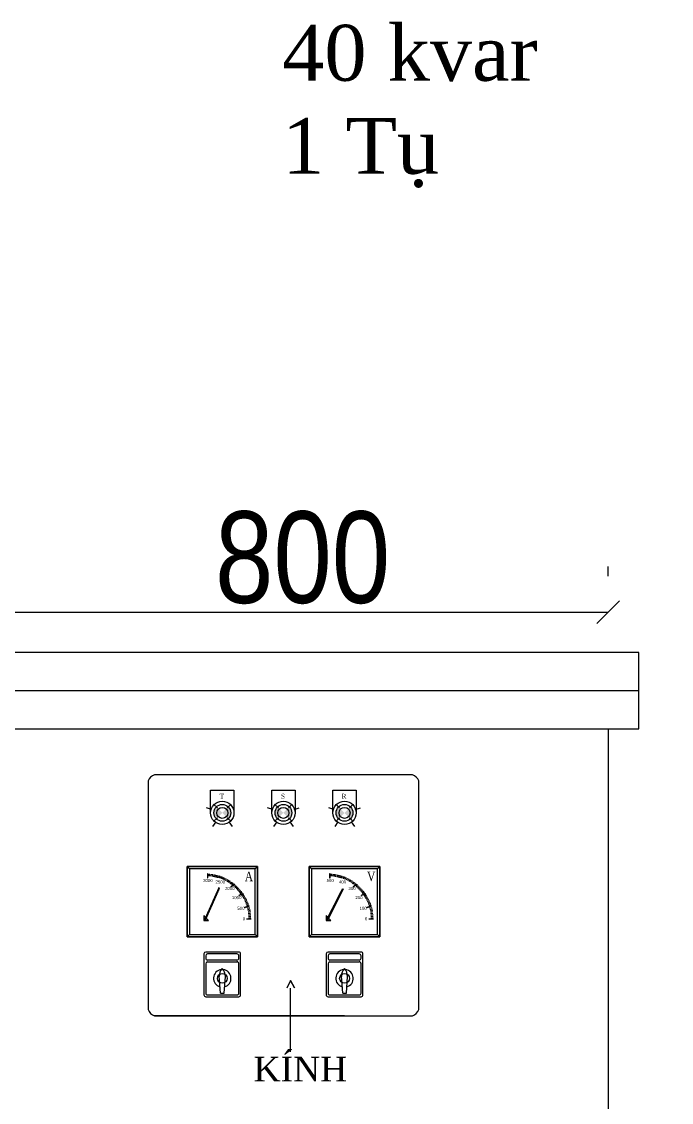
# Model space of a CAD drawing. Header units: millimetres. Extents: x 330554 to 656471, y 11007 to 130943.
# Drawn here: x 415464 to 416314, y 94741 to 96157 of the extents above; entities that cross this region are included whole.
import ezdxf
from ezdxf.enums import TextEntityAlignment as Align

# ---------------------------------------------------------------- set-up
doc = ezdxf.new("R2010")
doc.units = ezdxf.units.MM
doc.header["$LTSCALE"] = 6
for name, color, linetype in [('BASBAR', 1, 'Continuous'), ('Khung Bao', 101, 'Continuous'), ('KICHTHUOC', 3, 'Continuous'), ('thước đo', 3, 'Continuous'), ('đèn báo pha', 10, 'Continuous')]:
    doc.layers.add(name, color=color, linetype=linetype)
doc.styles.add('SIMPLEX', font='times.ttf', dxfattribs={"width": 0.7})
doc.styles.get("Standard").update_dxf_attribs({"font": 'VHELVCN.TTF', "height": 120})
doc.styles.add('tieu de', font='arialbd.ttf', dxfattribs={"height": 120})
doc.dimstyles.new('TL11', dxfattribs={"dimtxt": 60, "dimasz": 30, "dimexe": 60, "dimexo": 200, "dimgap": 10, "dimtad": 1, "dimtoh": 1, "dimdec": 0, "dimzin": 0, "dimdsep": 46, "dimtxsty": 'Standard', "dimblk": 'OBLIQUE', "dimcen": 0.09, "dimclrd": 6, "dimclre": 6, "dimclrt": 4, "dimadec": 0, "dimazin": 0, "dimtfac": 1, "dimtdec": 0, "dimtofl": 0, "dimtmove": 0, "dimatfit": 3, "dimldrblk": 'OBLIQUE', "dimfxl": 10, "dimtzin": 0, "dimarcsym": 0})

# ---------------------------------------------------------------- blocks, each defined once
blk = doc.blocks.new('_Oblique')
at = {"color": 0, "lineweight": -2}
blk.add_line((-0.5, -0.5), (0.5, 0.5), dxfattribs=at)
blk = doc.blocks.new('*D554')
at = {"layer": 'Defpoints', "color": 0, "transparency": 16777216}
for p in [(416271.6, 95330.7), (416633.8, 95230.7), (416691.6, 95230.7)]:
    blk.add_point(p, dxfattribs=at)
at = {"layer": 'Khung Bao', "color": 6, "lineweight": -2, "transparency": 16777216}
for p, q in [((416471.6, 95330.7), (416751.6, 95330.7)), ((416691.6, 95330.7), (416691.6, 95230.7)), ((416691.6, 95230.7), (416691.6, 95200.7)), ((416833.8, 95230.7), (416751.6, 95230.7)), ((416691.6, 95200.7), (416458.6, 95200.7))]:
    blk.add_line(p, q, dxfattribs=at)
at = {"layer": 'Khung Bao', "color": 6, "lineweight": -2, "transparency": 16777216, "xscale": 30, "yscale": 30, "zscale": 30}
for p, rotation in [((416691.6, 95330.7), 90), ((416691.6, 95230.7), 270)]:
    blk.add_blockref('_Oblique', p, dxfattribs=dict(at, rotation=rotation))
at = {"layer": 'Khung Bao', "color": 4, "transparency": 16777216, "insert": (416570.1, 95272), "char_height": 120, "attachment_point": 5}
blk.add_mtext('100', dxfattribs=at)
blk = doc.blocks.new('*D556')
at = {"layer": 'Defpoints', "color": 0, "transparency": 16777216}
for p in [(416231.6, 95383.7), (415431.6, 95235.7), (416231.6, 95230.7)]:
    blk.add_point(p, dxfattribs=at)
at = {"layer": 'Khung Bao', "color": 6, "lineweight": -2, "transparency": 16777216}
for p, q in [((415431.6, 95435.7), (415431.6, 95443.7)), ((416231.6, 95430.7), (416231.6, 95443.7)), ((415431.6, 95383.7), (416231.6, 95383.7))]:
    blk.add_line(p, q, dxfattribs=at)
at = {"layer": 'Khung Bao', "color": 6, "lineweight": -2, "transparency": 16777216, "xscale": 30, "yscale": 30, "zscale": 30, "rotation": 180}
blk.add_blockref('_Oblique', (415431.6, 95383.7), dxfattribs=at)
at = {"layer": 'Khung Bao', "color": 6, "lineweight": -2, "transparency": 16777216, "xscale": 30, "yscale": 30, "zscale": 30}
blk.add_blockref('_Oblique', (416231.6, 95383.7), dxfattribs=at)
at = {"layer": 'Khung Bao', "color": 4, "transparency": 16777216, "insert": (415831.6, 95454.9), "char_height": 120, "attachment_point": 5}
blk.add_mtext('800', dxfattribs=at)

msp = doc.modelspace()

# ---------------------------------------------------------------- hatches: boundary and pattern name
at = {"layer": 'KICHTHUOC', "ltscale": 8}
h = msp.add_hatch(color=2, dxfattribs=at)
h.paths.add_polyline_path([(415798.722, 95112.956, -0.19891237), (415795.5, 95120.734, -0.19891237), (415798.722, 95128.512), (415806.5, 95120.734)])
h.paths.add_polyline_path([(415814.278, 95112.956), (415806.5, 95120.734), (415814.278, 95128.512, -0.19891237), (415817.5, 95120.734, -0.19891237)])
at = {"layer": 'thước đo', "ltscale": 8}
h = msp.add_hatch(color=256, dxfattribs=at)
h.paths.add_polyline_path([(415718.696, 95112.946, -0.19891237), (415715.474, 95120.724, -0.19891237), (415718.696, 95128.502), (415726.474, 95120.724)])
h.paths.add_polyline_path([(415734.252, 95112.946), (415726.474, 95120.724), (415734.252, 95128.502, -0.19891237), (415737.474, 95120.724, -0.19891237)])
at = {"layer": 'thước đo', "linetype": 'ByBlock', "ltscale": 8}
h = msp.add_hatch(dxfattribs=at)
h.set_pattern_fill('ANSI31', color=0, scale=1.002, angle=-66, style=0)
h.set_pattern_definition([(201, (395487.15424, 86809.08572), (-0.0448855857, 0.1169309484), [])])
h.paths.add_polyline_path([(415721.905, 95022.349), (415703.972, 94982.073), (415704.888, 94981.665), (415722.82, 95021.942)])
h = msp.add_hatch(dxfattribs=at)
h.set_pattern_fill('ANSI31', color=0, scale=1.002, angle=63, style=0)
h.set_pattern_definition([(288, (422236.15455, 74126.79563), (0.1191198287, 0.03870437855), [])])
h.paths.add_polyline_path([(415884.918, 95020.924), (415864.903, 94981.642), (415864.01, 94982.097), (415884.025, 95021.379)])
h = msp.add_hatch(dxfattribs=at)
h.set_pattern_fill('ANSI31', color=0, scale=1.002, angle=-66, style=0)
h.set_pattern_definition([(201, (395535.99875, 86980.38005), (-0.0448855857, 0.1169309484), [])])
edge = h.paths.add_edge_path()
edge.add_arc((415704.43, 94981.869), 1.002, 0, 360)
h = msp.add_hatch(dxfattribs=at)
h.set_pattern_fill('ANSI31', color=0, scale=1.002, angle=63, style=0)
h.set_pattern_definition([(72, (422338.5364, 115691.18421), (0.1191198287, -0.03870437855), [])])
edge = h.paths.add_edge_path()
edge.add_arc((415864.456, 94981.869), 1.002, 0, 360)
h = msp.add_hatch(dxfattribs=at)
h.set_pattern_fill('ANSI31', color=0, scale=1.002, angle=63, style=0)
h.set_pattern_definition([(288, (422338.5364, 74272.55395), (0.1191198287, 0.03870437855), [])])
edge = h.paths.add_edge_path()
edge.add_arc((415864.456, 94981.869), 1.002, 0, 360)
at = {"layer": 'đèn báo pha', "ltscale": 8}
h = msp.add_hatch(color=1, dxfattribs=at)
h.paths.add_polyline_path([(415878.722, 95112.956, -0.19891237), (415875.5, 95120.734, -0.19891237), (415878.722, 95128.512), (415886.5, 95120.734)])
h.paths.add_polyline_path([(415894.278, 95112.956), (415886.5, 95120.734), (415894.278, 95128.512, -0.19891237), (415897.5, 95120.734, -0.19891237)])

# ---------------------------------------------------------------- linework, layer by layer
at = {"ltscale": 8}
for p, q in [((415711.224, 95143.051), (415711.224, 95150.675)), ((415791.25, 95143.06), (415791.25, 95150.685)), ((415871.25, 95143.06), (415871.25, 95150.685))]:
    msp.add_line(p, q, dxfattribs=at)
at = {"color": 8}
for p, q in [((415875.01, 95132.224), (415880.066, 95127.168)), ((415875.01, 95132.224), (415880.066, 95127.168)), ((415897.991, 95132.224), (415892.935, 95127.168)), ((415897.991, 95132.224), (415892.935, 95127.168)), ((415880.066, 95114.299), (415875.01, 95109.243)), ((415880.066, 95114.299), (415875.01, 95109.243)), ((415892.935, 95114.299), (415897.991, 95109.243)), ((415892.935, 95114.299), (415897.991, 95109.243))]:
    msp.add_line(p, q, dxfattribs=at)
at = {"ltscale": 8}
msp.add_circle((415886.5, 95120.734), 15.249, dxfattribs=at)
at = {"linetype": 'ByBlock', "lineweight": 18, "ltscale": 8}
msp.add_circle((415886.5, 95120.734), 7.225, dxfattribs=at)
at = {"layer": 'BASBAR', "color": 6}
for points in [[(415711.298, 95122.214), (415711.224, 95122.214), (415711.224, 95150.675), (415741.65, 95150.675), (415741.65, 95122.214)], [(415791.324, 95122.223), (415791.25, 95122.223), (415791.25, 95150.685), (415821.676, 95150.685), (415821.676, 95122.223)], [(415871.324, 95122.223), (415871.25, 95122.223), (415871.25, 95150.685), (415901.676, 95150.685), (415901.676, 95122.223)]]:
    msp.add_lwpolyline(points, dxfattribs=at)
at = {"layer": 'KICHTHUOC', "color": 2, "ltscale": 8}
for p, q in [((415792.608, 95125.248), (415785.745, 95127.477)), ((415795.01, 95132.224), (415800.066, 95127.168)), ((415817.991, 95132.224), (415812.935, 95127.168)), ((415820.393, 95125.248), (415827.255, 95127.477)), ((415800.066, 95114.299), (415795.01, 95109.243)), ((415812.935, 95114.299), (415817.991, 95109.243)), ((415797.914, 95108.916), (415793.673, 95103.079)), ((415815.086, 95108.916), (415819.327, 95103.079))]:
    msp.add_line(p, q, dxfattribs=at)
for radius in [15.249, 15.249, 11, 11, 11, 11, 11, 11, 11, 11, 11, 11, 11, 11, 11, 11, 11, 11, 11, 11, 11, 11, 11, 11, 11, 11, 11, 7.225, 7.225]:
    msp.add_circle((415806.5, 95120.734), radius, dxfattribs=at)
at = {"layer": 'KICHTHUOC', "ltscale": 8}
msp.add_circle((415886.5, 95120.734), 11, dxfattribs=at)
msp.add_circle((415886.5, 95120.734), 11, dxfattribs=at)
msp.add_circle((415886.5, 95120.734), 11, dxfattribs=at)
msp.add_circle((415886.5, 95120.734), 11, dxfattribs=at)
msp.add_circle((415886.5, 95120.734), 11, dxfattribs=at)
msp.add_circle((415886.5, 95120.734), 11, dxfattribs=at)
at = {"layer": 'thước đo', "color": 0, "linetype": 'ByBlock', "ltscale": 8}
for p, q in [((416271.602, 95230.685), (416271.602, 95330.685)), ((416271.602, 95280.685), (414591.602, 95280.685)), ((416231.602, 95230.685), (416271.602, 95230.685)), ((415683.388, 95047.562), (415680.382, 95050.568)), ((415707.569, 95040.987), (415707.569, 95037.981)), ((415707.569, 95040.987), (415707.569, 95037.981)), ((415709.488, 95040.842), (415709.392, 95037.837)), ((415709.488, 95040.842), (415709.392, 95037.837)), ((415711.402, 95040.635), (415711.209, 95037.635)), ((415711.402, 95040.635), (415711.209, 95037.635)), ((415713.308, 95040.367), (415713.019, 95037.375)), ((415713.308, 95040.367), (415713.019, 95037.375)), ((415715.205, 95040.038), (415714.82, 95037.057)), ((415715.205, 95040.038), (415714.82, 95037.057)), ((415717.09, 95039.649), (415716.61, 95036.681)), ((415717.09, 95039.649), (415716.61, 95036.681)), ((415718.961, 95039.199), (415718.386, 95036.248)), ((415718.961, 95039.199), (415718.386, 95036.248)), ((415772.566, 95050.568), (415769.56, 95047.562)), ((415843.414, 95047.562), (415840.408, 95050.568)), ((415867.595, 95040.987), (415867.595, 95037.981)), ((415867.595, 95040.987), (415867.595, 95037.981)), ((415869.514, 95040.842), (415869.418, 95037.837)), ((415869.514, 95040.842), (415869.418, 95037.837)), ((415871.428, 95040.635), (415871.235, 95037.635)), ((415871.428, 95040.635), (415871.235, 95037.635)), ((415873.334, 95040.367), (415873.046, 95037.375)), ((415873.334, 95040.367), (415873.046, 95037.375)), ((415875.231, 95040.038), (415874.846, 95037.057)), ((415875.231, 95040.038), (415874.846, 95037.057)), ((415877.116, 95039.649), (415876.636, 95036.681)), ((415877.116, 95039.649), (415876.636, 95036.681)), ((415878.987, 95039.199), (415878.413, 95036.248)), ((415878.987, 95039.199), (415878.413, 95036.248)), ((415932.592, 95050.568), (415929.586, 95047.562)), ((415720.817, 95038.689), (415720.148, 95035.759)), ((415720.817, 95038.689), (415720.148, 95035.759)), ((415722.656, 95038.121), (415721.894, 95035.213)), ((415722.656, 95038.121), (415721.894, 95035.213)), ((415724.476, 95037.493), (415723.621, 95034.611)), ((415724.476, 95037.493), (415723.621, 95034.611)), ((415726.275, 95036.808), (415725.327, 95033.955)), ((415726.275, 95036.808), (415725.327, 95033.955)), ((415728.05, 95036.065), (415727.012, 95033.244)), ((415728.05, 95036.065), (415727.012, 95033.244)), ((415729.801, 95035.266), (415728.673, 95032.479)), ((415729.801, 95035.266), (415728.673, 95032.479)), ((415731.526, 95034.411), (415730.309, 95031.662)), ((415731.526, 95034.411), (415730.309, 95031.662)), ((415733.222, 95033.501), (415731.918, 95030.793)), ((415733.222, 95033.501), (415731.918, 95030.793)), ((415734.889, 95032.537), (415733.498, 95029.872)), ((415734.889, 95032.537), (415733.498, 95029.872)), ((415736.523, 95031.521), (415735.048, 95028.902)), ((415736.523, 95031.521), (415735.048, 95028.902)), ((415738.124, 95030.452), (415736.566, 95027.882)), ((415738.124, 95030.452), (415736.566, 95027.882)), ((415739.69, 95029.333), (415738.05, 95026.814)), ((415739.69, 95029.333), (415738.05, 95026.814)), ((415741.219, 95028.164), (415739.5, 95025.699)), ((415741.219, 95028.164), (415739.5, 95025.699)), ((415742.711, 95026.947), (415740.913, 95024.538)), ((415742.711, 95026.947), (415740.913, 95024.538)), ((415744.162, 95025.682), (415742.288, 95023.332)), ((415744.162, 95025.682), (415742.288, 95023.332)), ((415880.843, 95038.689), (415880.175, 95035.759)), ((415880.843, 95038.689), (415880.175, 95035.759)), ((415882.682, 95038.121), (415881.92, 95035.213)), ((415882.682, 95038.121), (415881.92, 95035.213)), ((415884.502, 95037.493), (415883.647, 95034.611)), ((415884.502, 95037.493), (415883.647, 95034.611)), ((415886.301, 95036.808), (415885.354, 95033.955)), ((415886.301, 95036.808), (415885.354, 95033.955)), ((415888.077, 95036.065), (415887.038, 95033.244)), ((415888.077, 95036.065), (415887.038, 95033.244)), ((415889.828, 95035.266), (415888.7, 95032.479)), ((415889.828, 95035.266), (415888.7, 95032.479)), ((415891.552, 95034.411), (415890.335, 95031.662)), ((415891.552, 95034.411), (415890.335, 95031.662)), ((415893.249, 95033.501), (415891.944, 95030.793)), ((415893.249, 95033.501), (415891.944, 95030.793)), ((415894.915, 95032.537), (415893.524, 95029.872)), ((415894.915, 95032.537), (415893.524, 95029.872)), ((415896.549, 95031.521), (415895.074, 95028.902)), ((415896.549, 95031.521), (415895.074, 95028.902)), ((415898.15, 95030.452), (415896.592, 95027.882)), ((415898.15, 95030.452), (415896.592, 95027.882)), ((415899.716, 95029.333), (415898.076, 95026.814)), ((415899.716, 95029.333), (415898.076, 95026.814)), ((415901.246, 95028.164), (415899.526, 95025.699)), ((415901.246, 95028.164), (415899.526, 95025.699)), ((415902.737, 95026.947), (415900.939, 95024.538)), ((415902.737, 95026.947), (415900.939, 95024.538)), ((415904.188, 95025.682), (415902.314, 95023.332)), ((415904.188, 95025.682), (415902.314, 95023.332)), ((415745.572, 95024.372), (415743.623, 95022.083)), ((415745.572, 95024.372), (415743.623, 95022.083)), ((415746.939, 95023.017), (415744.918, 95020.792)), ((415746.939, 95023.017), (415744.918, 95020.792)), ((415748.262, 95021.619), (415746.171, 95019.46)), ((415748.262, 95021.619), (415746.171, 95019.46)), ((415749.54, 95020.18), (415747.381, 95018.089)), ((415749.54, 95020.18), (415747.381, 95018.089)), ((415750.771, 95018.7), (415748.546, 95016.679)), ((415750.771, 95018.7), (415748.546, 95016.679)), ((415751.954, 95017.181), (415749.665, 95015.233)), ((415751.954, 95017.181), (415749.665, 95015.233)), ((415753.087, 95015.626), (415750.737, 95013.751)), ((415753.087, 95015.626), (415750.737, 95013.751)), ((415754.17, 95014.034), (415751.761, 95012.237)), ((415754.17, 95014.034), (415751.761, 95012.237)), ((415755.202, 95012.409), (415752.737, 95010.69)), ((415755.202, 95012.409), (415752.737, 95010.69)), ((415756.181, 95010.752), (415753.662, 95009.112)), ((415756.181, 95010.752), (415753.662, 95009.112)), ((415905.598, 95024.372), (415903.649, 95022.083)), ((415905.598, 95024.372), (415903.649, 95022.083)), ((415906.965, 95023.017), (415904.944, 95020.792)), ((415906.965, 95023.017), (415904.944, 95020.792)), ((415908.289, 95021.619), (415906.197, 95019.46)), ((415908.289, 95021.619), (415906.197, 95019.46)), ((415909.566, 95020.18), (415907.407, 95018.089)), ((415909.566, 95020.18), (415907.407, 95018.089)), ((415910.797, 95018.7), (415908.572, 95016.679)), ((415910.797, 95018.7), (415908.572, 95016.679)), ((415911.98, 95017.181), (415909.691, 95015.233)), ((415911.98, 95017.181), (415909.691, 95015.233)), ((415913.114, 95015.626), (415910.763, 95013.751)), ((415913.114, 95015.626), (415910.763, 95013.751)), ((415914.197, 95014.034), (415911.788, 95012.237)), ((415914.197, 95014.034), (415911.788, 95012.237)), ((415915.228, 95012.409), (415912.763, 95010.69)), ((415915.228, 95012.409), (415912.763, 95010.69)), ((415916.207, 95010.752), (415913.688, 95009.112)), ((415916.207, 95010.752), (415913.688, 95009.112)), ((415757.106, 95009.064), (415754.536, 95007.506)), ((415757.106, 95009.064), (415754.536, 95007.506)), ((415757.977, 95007.348), (415755.358, 95005.872)), ((415757.977, 95007.348), (415755.358, 95005.872)), ((415758.792, 95005.604), (415756.127, 95004.213)), ((415758.792, 95005.604), (415756.127, 95004.213)), ((415759.551, 95003.835), (415756.843, 95002.531)), ((415759.551, 95003.835), (415756.843, 95002.531)), ((415760.253, 95002.043), (415757.504, 95000.826)), ((415760.253, 95002.043), (415757.504, 95000.826)), ((415760.897, 95000.229), (415758.111, 94999.101)), ((415760.897, 95000.229), (415758.111, 94999.101)), ((415761.483, 94998.395), (415758.662, 94997.357)), ((415761.483, 94998.395), (415758.662, 94997.357)), ((415762.009, 94996.544), (415759.156, 94995.596)), ((415917.132, 95009.064), (415914.562, 95007.506)), ((415917.132, 95009.064), (415914.562, 95007.506)), ((415918.003, 95007.348), (415915.384, 95005.872)), ((415918.003, 95007.348), (415915.384, 95005.872)), ((415918.818, 95005.604), (415916.153, 95004.213)), ((415918.818, 95005.604), (415916.153, 95004.213)), ((415919.577, 95003.835), (415916.869, 95002.531)), ((415919.577, 95003.835), (415916.869, 95002.531)), ((415920.279, 95002.043), (415917.53, 95000.826)), ((415920.279, 95002.043), (415917.53, 95000.826)), ((415920.923, 95000.229), (415918.137, 94999.101)), ((415920.923, 95000.229), (415918.137, 94999.101)), ((415921.509, 94998.395), (415918.688, 94997.357)), ((415921.509, 94998.395), (415918.688, 94997.357)), ((415922.035, 94996.544), (415919.183, 94995.596)), ((415702.426, 94986.378), (415702.426, 94979.865)), ((415702.426, 94986.378), (415708.438, 94979.865)), ((415762.476, 94994.676), (415759.594, 94993.821)), ((415762.476, 94994.676), (415759.594, 94993.821)), ((415762.883, 94992.795), (415759.975, 94992.032)), ((415762.883, 94992.795), (415759.975, 94992.032)), ((415763.229, 94990.901), (415760.299, 94990.233)), ((415763.229, 94990.901), (415760.299, 94990.233)), ((415763.515, 94988.998), (415760.564, 94988.423)), ((415763.515, 94988.998), (415760.564, 94988.423)), ((415763.739, 94987.086), (415760.771, 94986.606)), ((415763.739, 94987.086), (415760.771, 94986.606)), ((415763.902, 94985.168), (415760.921, 94984.784)), ((415763.902, 94985.168), (415760.921, 94984.784)), ((415764.003, 94983.246), (415761.011, 94982.957)), ((415764.003, 94983.246), (415761.011, 94982.957)), ((415862.452, 94986.378), (415862.452, 94979.865)), ((415862.452, 94986.378), (415868.464, 94979.865)), ((415922.502, 94994.676), (415919.621, 94993.821)), ((415922.502, 94994.676), (415919.621, 94993.821)), ((415922.909, 94992.795), (415920.001, 94992.032)), ((415922.909, 94992.795), (415920.001, 94992.032)), ((415923.255, 94990.901), (415920.325, 94990.233)), ((415923.255, 94990.901), (415920.325, 94990.233)), ((415923.541, 94988.998), (415920.59, 94988.423)), ((415923.541, 94988.998), (415920.59, 94988.423)), ((415923.765, 94987.086), (415920.798, 94986.606)), ((415923.765, 94987.086), (415920.798, 94986.606)), ((415923.928, 94985.168), (415920.947, 94984.784)), ((415923.928, 94985.168), (415920.947, 94984.784)), ((415924.029, 94983.246), (415921.037, 94982.957)), ((415924.029, 94983.246), (415921.037, 94982.957)), ((415702.426, 94979.865), (415708.438, 94979.865)), ((415862.452, 94979.865), (415868.464, 94979.865)), ((415683.388, 94961.39), (415680.382, 94958.384)), ((415769.56, 94961.39), (415772.566, 94958.384)), ((415843.414, 94961.39), (415840.408, 94958.384)), ((415929.586, 94961.39), (415932.592, 94958.384)), ((415702.426, 94935.98), (415702.426, 94882.272)), ((415702.426, 94935.98), (415702.426, 94882.272)), ((415748.117, 94938.384), (415704.831, 94938.384)), ((415748.117, 94938.384), (415704.831, 94938.384)), ((415704.831, 94933.575), (415704.831, 94930.368)), ((415704.831, 94933.575), (415704.831, 94930.368)), ((415745.712, 94935.98), (415707.236, 94935.98)), ((415745.712, 94935.98), (415707.236, 94935.98)), ((415745.712, 94927.964), (415707.236, 94927.964)), ((415745.712, 94927.964), (415707.236, 94927.964)), ((415748.117, 94930.368), (415748.117, 94933.575)), ((415748.117, 94930.368), (415748.117, 94933.575)), ((415750.522, 94882.272), (415750.522, 94935.98)), ((415750.522, 94882.272), (415750.522, 94935.98)), ((415862.452, 94935.98), (415862.452, 94882.272)), ((415862.452, 94935.98), (415862.452, 94882.272)), ((415908.143, 94938.384), (415864.857, 94938.384)), ((415908.143, 94938.384), (415864.857, 94938.384)), ((415864.857, 94933.575), (415864.857, 94930.368)), ((415864.857, 94933.575), (415864.857, 94930.368)), ((415905.739, 94935.98), (415867.262, 94935.98)), ((415905.739, 94935.98), (415867.262, 94935.98)), ((415905.739, 94927.964), (415867.262, 94927.964)), ((415905.739, 94927.964), (415867.262, 94927.964)), ((415908.143, 94930.368), (415908.143, 94933.575)), ((415908.143, 94930.368), (415908.143, 94933.575)), ((415910.548, 94882.272), (415910.548, 94935.98)), ((415910.548, 94882.272), (415910.548, 94935.98)), ((415704.831, 94923.154), (415704.831, 94884.677)), ((415704.831, 94923.154), (415704.831, 94884.677)), ((415707.236, 94925.559), (415745.712, 94925.559)), ((415707.236, 94925.559), (415745.712, 94925.559)), ((415748.117, 94884.677), (415748.117, 94923.154)), ((415748.117, 94884.677), (415748.117, 94923.154)), ((415864.857, 94923.154), (415864.857, 94884.677)), ((415864.857, 94923.154), (415864.857, 94884.677)), ((415867.262, 94925.559), (415905.739, 94925.559)), ((415867.262, 94925.559), (415905.739, 94925.559)), ((415908.143, 94884.677), (415908.143, 94923.154)), ((415908.143, 94884.677), (415908.143, 94923.154)), ((415724.069, 94884.597), (415722.466, 94906.694)), ((415724.069, 94884.597), (415722.466, 94906.694)), ((415728.879, 94884.597), (415730.482, 94906.32)), ((415728.879, 94884.597), (415730.482, 94906.32)), ((415884.095, 94884.597), (415882.492, 94906.694)), ((415884.095, 94884.597), (415882.492, 94906.694)), ((415888.905, 94884.597), (415890.508, 94906.32)), ((415888.905, 94884.597), (415890.508, 94906.32)), ((415724.069, 94884.597), (415728.879, 94884.597)), ((415724.069, 94884.597), (415728.879, 94884.597)), ((415884.095, 94884.597), (415888.905, 94884.597)), ((415884.095, 94884.597), (415888.905, 94884.597)), ((415704.831, 94879.868), (415748.117, 94879.868)), ((415704.831, 94879.868), (415748.117, 94879.868)), ((415707.236, 94882.272), (415745.712, 94882.272)), ((415707.236, 94882.272), (415745.712, 94882.272)), ((415864.857, 94879.868), (415908.143, 94879.868)), ((415864.857, 94879.868), (415908.143, 94879.868)), ((415867.262, 94882.272), (415905.739, 94882.272)), ((415867.262, 94882.272), (415905.739, 94882.272)), ((415886.5, 94854.868), (415637.568, 94854.868))]:
    msp.add_line(p, q, dxfattribs=at)
at = {"layer": 'thước đo', "ltscale": 8}
for p, q in [((415712.581, 95125.238), (415705.719, 95127.468)), ((415714.984, 95132.214), (415720.039, 95127.159)), ((415737.965, 95132.214), (415732.909, 95127.159)), ((415720.039, 95114.289), (415714.984, 95109.233)), ((415732.909, 95114.289), (415737.965, 95109.233)), ((415717.888, 95108.906), (415713.647, 95103.069)), ((415735.06, 95108.906), (415739.301, 95103.069))]:
    msp.add_line(p, q, dxfattribs=at)
at = {"layer": 'thước đo', "color": 7, "lineweight": 18, "ltscale": 8}
for p, q in [((415815.794, 94901.063), (415810.794, 94891.063)), ((415815.794, 94901.063), (415820.794, 94891.563)), ((415820.794, 94891.563), (415815.794, 94901.063)), ((415815.794, 94807.563), (415815.794, 94891.063))]:
    msp.add_line(p, q, dxfattribs=at)
at = {"layer": 'thước đo', "color": 0, "linetype": 'ByBlock', "ltscale": 8}
for points in [[(416271.602, 95330.685), (414591.602, 95330.685), (414591.602, 95230.685), (416271.602, 95230.685)], [(416231.602, 93630.685), (414631.602, 93630.685), (414631.602, 95230.685), (416231.602, 95230.685)], [(416231.602, 93630.685), (415431.602, 93630.685), (415431.602, 95230.685), (416231.602, 95230.685)], [(415772.566, 94958.384), (415680.382, 94958.384), (415680.382, 95050.568), (415772.566, 95050.568)], [(415772.566, 94958.384), (415680.382, 94958.384), (415680.382, 95050.568), (415772.566, 95050.568)], [(415680.382, 94958.384), (415772.566, 94958.384), (415772.566, 95050.568), (415680.382, 95050.568)], [(415680.382, 94958.384), (415772.566, 94958.384), (415772.566, 95050.568), (415680.382, 95050.568)], [(415772.566, 94958.384), (415680.382, 94958.384), (415680.382, 95050.568), (415772.566, 95050.568)], [(415772.566, 94958.384), (415680.382, 94958.384), (415680.382, 95050.568), (415772.566, 95050.568)], [(415680.382, 94958.384), (415772.566, 94958.384), (415772.566, 95050.568), (415680.382, 95050.568)], [(415680.382, 94958.384), (415772.566, 94958.384), (415772.566, 95050.568), (415680.382, 95050.568)], [(415772.566, 94958.384), (415680.382, 94958.384), (415680.382, 95050.568), (415772.566, 95050.568)], [(415772.566, 94958.384), (415680.382, 94958.384), (415680.382, 95050.568), (415772.566, 95050.568)], [(415680.382, 94958.384), (415772.566, 94958.384), (415772.566, 95050.568), (415680.382, 95050.568)], [(415680.382, 94958.384), (415772.566, 94958.384), (415772.566, 95050.568), (415680.382, 95050.568)], [(415772.566, 94958.384), (415680.382, 94958.384), (415680.382, 95050.568), (415772.566, 95050.568)], [(415772.566, 94958.384), (415680.382, 94958.384), (415680.382, 95050.568), (415772.566, 95050.568)], [(415680.382, 94958.384), (415772.566, 94958.384), (415772.566, 95050.568), (415680.382, 95050.568)], [(415680.382, 94958.384), (415772.566, 94958.384), (415772.566, 95050.568), (415680.382, 95050.568)], [(415772.566, 94958.384), (415680.382, 94958.384), (415680.382, 95050.568), (415772.566, 95050.568)], [(415772.566, 94958.384), (415680.382, 94958.384), (415680.382, 95050.568), (415772.566, 95050.568)], [(415680.382, 94958.384), (415772.566, 94958.384), (415772.566, 95050.568), (415680.382, 95050.568)], [(415680.382, 94958.384), (415772.566, 94958.384), (415772.566, 95050.568), (415680.382, 95050.568)], [(415772.566, 94958.384), (415680.382, 94958.384), (415680.382, 95050.568), (415772.566, 95050.568)], [(415772.566, 94958.384), (415680.382, 94958.384), (415680.382, 95050.568), (415772.566, 95050.568)], [(415680.382, 94958.384), (415772.566, 94958.384), (415772.566, 95050.568), (415680.382, 95050.568)], [(415680.382, 94958.384), (415772.566, 94958.384), (415772.566, 95050.568), (415680.382, 95050.568)], [(415683.388, 94961.39), (415769.56, 94961.39), (415769.56, 95047.562), (415683.388, 95047.562)], [(415707.569, 95040.987), (415706.935, 95040.987), (415706.935, 95035.476), (415707.569, 95035.476)], [(415932.592, 94958.384), (415840.408, 94958.384), (415840.408, 95050.568), (415932.592, 95050.568)], [(415932.592, 94958.384), (415840.408, 94958.384), (415840.408, 95050.568), (415932.592, 95050.568)], [(415840.408, 94958.384), (415932.592, 94958.384), (415932.592, 95050.568), (415840.408, 95050.568)], [(415840.408, 94958.384), (415932.592, 94958.384), (415932.592, 95050.568), (415840.408, 95050.568)], [(415932.592, 94958.384), (415840.408, 94958.384), (415840.408, 95050.568), (415932.592, 95050.568)], [(415932.592, 94958.384), (415840.408, 94958.384), (415840.408, 95050.568), (415932.592, 95050.568)], [(415840.408, 94958.384), (415932.592, 94958.384), (415932.592, 95050.568), (415840.408, 95050.568)], [(415840.408, 94958.384), (415932.592, 94958.384), (415932.592, 95050.568), (415840.408, 95050.568)], [(415932.592, 94958.384), (415840.408, 94958.384), (415840.408, 95050.568), (415932.592, 95050.568)], [(415932.592, 94958.384), (415840.408, 94958.384), (415840.408, 95050.568), (415932.592, 95050.568)], [(415840.408, 94958.384), (415932.592, 94958.384), (415932.592, 95050.568), (415840.408, 95050.568)], [(415840.408, 94958.384), (415932.592, 94958.384), (415932.592, 95050.568), (415840.408, 95050.568)], [(415932.592, 94958.384), (415840.408, 94958.384), (415840.408, 95050.568), (415932.592, 95050.568)], [(415932.592, 94958.384), (415840.408, 94958.384), (415840.408, 95050.568), (415932.592, 95050.568)], [(415840.408, 94958.384), (415932.592, 94958.384), (415932.592, 95050.568), (415840.408, 95050.568)], [(415840.408, 94958.384), (415932.592, 94958.384), (415932.592, 95050.568), (415840.408, 95050.568)], [(415843.414, 94961.39), (415929.586, 94961.39), (415929.586, 95047.562), (415843.414, 95047.562)], [(415867.595, 95040.987), (415866.961, 95040.987), (415866.961, 95035.476), (415867.595, 95035.476)], [(415742.711, 95026.947), (415738.201, 95023.789), (415737.887, 95024.238), (415742.397, 95027.395)], [(415902.737, 95026.947), (415898.227, 95023.789), (415897.913, 95024.238), (415902.423, 95027.395)], [(415721.905, 95022.349), (415703.972, 94982.073), (415704.888, 94981.665), (415722.82, 95021.942)], [(415753.738, 95014.761), (415748.749, 95012.435), (415748.518, 95012.931), (415753.507, 95015.258)], [(415884.918, 95020.924), (415864.903, 94981.642), (415864.01, 94982.097), (415884.025, 95021.379)], [(415913.765, 95014.761), (415908.776, 95012.435), (415908.544, 95012.931), (415913.533, 95015.258)], [(415761.483, 94998.395), (415756.31, 94996.512), (415756.123, 94997.027), (415761.295, 94998.91)], [(415921.509, 94998.395), (415916.336, 94996.512), (415916.149, 94997.027), (415921.322, 94998.91)], [(415764.043, 94981.322), (415758.538, 94981.322), (415758.538, 94981.869), (415764.043, 94981.869)], [(415924.069, 94981.322), (415918.564, 94981.322), (415918.564, 94981.869), (415924.069, 94981.869)]]:
    msp.add_lwpolyline(points, close=True, dxfattribs=at)
for points in [[(415975.636, 95170.685), (415637.568, 95170.685)], [(415629.602, 95162.617), (415629.602, 94862.936)], [(415983.602, 94862.936), (415983.602, 95162.617)], [(415637.568, 94854.868), (415975.636, 94854.868)]]:
    msp.add_lwpolyline(points, dxfattribs=at)
at = {"layer": 'thước đo', "ltscale": 8}
for centre, radius in [((415726.474, 95120.724), 15.249), ((415726.474, 95120.724), 15.249), ((415726.474, 95120.724), 11), ((415726.474, 95120.724), 11), ((415726.474, 95120.724), 11), ((415726.474, 95120.724), 11), ((415726.474, 95120.724), 11), ((415726.474, 95120.724), 11), ((415726.474, 95120.724), 11), ((415726.474, 95120.724), 11), ((415726.474, 95120.724), 11), ((415726.474, 95120.724), 11), ((415726.474, 95120.724), 11), ((415726.474, 95120.724), 11), ((415726.474, 95120.724), 11), ((415726.474, 95120.724), 11), ((415726.474, 95120.724), 11), ((415726.474, 95120.724), 11), ((415726.474, 95120.724), 11), ((415726.474, 95120.724), 11), ((415726.474, 95120.724), 11), ((415726.474, 95120.724), 11), ((415726.474, 95120.724), 11), ((415726.474, 95120.724), 11), ((415726.474, 95120.724), 11), ((415726.474, 95120.724), 11), ((415726.474, 95120.724), 11), ((415726.474, 95120.724), 7.225), ((415726.474, 95120.724), 7.225), ((415886.5, 95120.734), 11)]:
    msp.add_circle(centre, radius, dxfattribs=at)
at = {"layer": 'thước đo', "color": 0, "linetype": 'ByBlock', "ltscale": 8}
for centre, radius in [((415704.43, 94981.869), 1.002), ((415864.456, 94981.869), 1.002), ((415864.456, 94981.869), 1.002), ((415726.474, 94903.916), 6.413), ((415726.474, 94903.916), 6.413), ((415886.5, 94903.916), 6.413), ((415886.5, 94903.916), 6.413)]:
    msp.add_circle(centre, radius, dxfattribs=at)
for centre, start, end in [((415642.694, 95157.657), 111.478051, 159.25288), ((415970.51, 95157.657), 20.74712, 68.521949), ((415642.694, 94867.895), 200.74712, 248.521949), ((415970.51, 94867.895), 291.478051, 339.25288)]:
    msp.add_arc(centre, 14, start, end, dxfattribs=at)
for centre, major_axis, start_param, end_param in [((415704.831, 94935.98), (-1.7, 1.7), -0.78539816, 0.78539816), ((415704.831, 94935.98), (-1.7, 1.7), -0.78539816, 0.78539816), ((415707.236, 94933.575), (-1.7, 1.7), -0.78539816, 0.78539816), ((415707.236, 94933.575), (-1.7, 1.7), -0.78539816, 0.78539816), ((415707.236, 94930.368), (1.7, 1.7), 2.35619449, 3.92699082), ((415707.236, 94930.368), (1.7, 1.7), 2.35619449, 3.92699082), ((415745.712, 94933.575), (1.7, 1.7), 5.49778714, 7.06858347), ((415745.712, 94933.575), (1.7, 1.7), 5.49778714, 7.06858347), ((415745.712, 94930.368), (-1.7, 1.7), 2.35619449, 3.92699082), ((415745.712, 94930.368), (-1.7, 1.7), 2.35619449, 3.92699082), ((415748.117, 94935.98), (1.7, 1.7), 5.49778714, 7.06858347), ((415748.117, 94935.98), (1.7, 1.7), 5.49778714, 7.06858347), ((415864.857, 94935.98), (-1.7, 1.7), -0.78539816, 0.78539816), ((415864.857, 94935.98), (-1.7, 1.7), -0.78539816, 0.78539816), ((415867.262, 94933.575), (-1.7, 1.7), -0.78539816, 0.78539816), ((415867.262, 94933.575), (-1.7, 1.7), -0.78539816, 0.78539816), ((415867.262, 94930.368), (1.7, 1.7), 2.35619449, 3.92699082), ((415867.262, 94930.368), (1.7, 1.7), 2.35619449, 3.92699082), ((415905.739, 94933.575), (1.7, 1.7), 5.49778714, 7.06858347), ((415905.739, 94933.575), (1.7, 1.7), 5.49778714, 7.06858347), ((415905.739, 94930.368), (-1.7, 1.7), 2.35619449, 3.92699082), ((415905.739, 94930.368), (-1.7, 1.7), 2.35619449, 3.92699082), ((415908.143, 94935.98), (1.7, 1.7), 5.49778714, 7.06858347), ((415908.143, 94935.98), (1.7, 1.7), 5.49778714, 7.06858347), ((415707.236, 94923.154), (-1.7, 1.7), -0.78539816, 0.78539816), ((415707.236, 94923.154), (-1.7, 1.7), -0.78539816, 0.78539816), ((415726.474, 94903.916), (-8.098, 8.098), -0.67218943, 2.09072556), ((415726.474, 94903.916), (-8.098, 8.098), -0.67218943, 2.09072556), ((415738.04, 94906.507), (11.013, 11.013), 1.62233606, 2.36820409), ((415738.04, 94906.507), (11.013, 11.013), 1.62233606, 2.36820409), ((415712.099, 94905.447), (-13.013, 13.013), 3.97444968, 4.60138078), ((415712.099, 94905.447), (-13.013, 13.013), 3.97444968, 4.60138078), ((415726.474, 94903.916), (-8.098, 8.098), 2.62261742, 5.39599709), ((415726.474, 94903.916), (-8.098, 8.098), 2.62261742, 5.39599709), ((415745.712, 94923.154), (1.7, 1.7), 5.49778714, 7.06858347), ((415745.712, 94923.154), (1.7, 1.7), 5.49778714, 7.06858347), ((415867.262, 94923.154), (-1.7, 1.7), -0.78539816, 0.78539816), ((415867.262, 94923.154), (-1.7, 1.7), -0.78539816, 0.78539816), ((415886.5, 94903.916), (-8.098, 8.098), -0.67218943, 2.09072556), ((415886.5, 94903.916), (-8.098, 8.098), -0.67218943, 2.09072556), ((415898.066, 94906.507), (11.013, 11.013), 1.62233606, 2.36820409), ((415898.066, 94906.507), (11.013, 11.013), 1.62233606, 2.36820409), ((415872.126, 94905.447), (-13.013, 13.013), 3.97444968, 4.60138078), ((415872.126, 94905.447), (-13.013, 13.013), 3.97444968, 4.60138078), ((415886.5, 94903.916), (-8.098, 8.098), 2.62261742, 5.39599709), ((415886.5, 94903.916), (-8.098, 8.098), 2.62261742, 5.39599709), ((415905.739, 94923.154), (1.7, 1.7), 5.49778714, 7.06858347), ((415905.739, 94923.154), (1.7, 1.7), 5.49778714, 7.06858347), ((415726.474, 94903.916), (4.535, 4.535), 5.49778714, 11.78097245), ((415726.474, 94903.916), (4.535, 4.535), 5.49778714, 11.78097245), ((415886.5, 94903.916), (4.535, 4.535), 5.49778714, 11.78097245), ((415886.5, 94903.916), (4.535, 4.535), 5.49778714, 11.78097245), ((415707.236, 94884.677), (1.7, 1.7), 2.35619449, 3.92699082), ((415707.236, 94884.677), (1.7, 1.7), 2.35619449, 3.92699082), ((415745.712, 94884.677), (-1.7, 1.7), 2.35619449, 3.92699082), ((415745.712, 94884.677), (-1.7, 1.7), 2.35619449, 3.92699082), ((415867.262, 94884.677), (1.7, 1.7), 2.35619449, 3.92699082), ((415867.262, 94884.677), (1.7, 1.7), 2.35619449, 3.92699082), ((415905.739, 94884.677), (-1.7, 1.7), 2.35619449, 3.92699082), ((415905.739, 94884.677), (-1.7, 1.7), 2.35619449, 3.92699082), ((415704.831, 94882.272), (1.7, 1.7), 2.35619449, 3.92699082), ((415704.831, 94882.272), (1.7, 1.7), 2.35619449, 3.92699082), ((415748.117, 94882.272), (-1.7, 1.7), 2.35619449, 3.92699082), ((415748.117, 94882.272), (-1.7, 1.7), 2.35619449, 3.92699082), ((415864.857, 94882.272), (1.7, 1.7), 2.35619449, 3.92699082), ((415864.857, 94882.272), (1.7, 1.7), 2.35619449, 3.92699082), ((415908.143, 94882.272), (-1.7, 1.7), 2.35619449, 3.92699082), ((415908.143, 94882.272), (-1.7, 1.7), 2.35619449, 3.92699082)]:
    msp.add_ellipse(centre, major_axis=major_axis, ratio=1, start_param=start_param, end_param=end_param, dxfattribs=at)
at = {"layer": 'đèn báo pha', "color": 1, "ltscale": 8}
for p, q in [((415711.224, 95120.542), (415711.224, 95143.051)), ((415791.25, 95120.552), (415791.25, 95143.06)), ((415871.25, 95120.552), (415871.25, 95143.06)), ((415872.608, 95125.248), (415865.745, 95127.477)), ((415900.393, 95125.248), (415907.255, 95127.477)), ((415877.914, 95108.916), (415873.673, 95103.079)), ((415895.086, 95108.916), (415899.327, 95103.079))]:
    msp.add_line(p, q, dxfattribs=at)
for radius in [15.249, 11, 11, 11, 11, 11, 11, 11, 11, 11, 11, 11, 11, 7.225]:
    msp.add_circle((415886.5, 95120.734), radius, dxfattribs=at)
at = {"layer": 'đèn báo pha', "ltscale": 8}
msp.add_circle((415886.5, 95120.734), 11, dxfattribs=at)
msp.add_circle((415886.5, 95120.734), 11, dxfattribs=at)
msp.add_circle((415886.5, 95120.734), 11, dxfattribs=at)
msp.add_circle((415886.5, 95120.734), 11, dxfattribs=at)
msp.add_circle((415886.5, 95120.734), 11, dxfattribs=at)
msp.add_circle((415886.5, 95120.734), 11, dxfattribs=at)

# ---------------------------------------------------------------- texts
at = {"linetype": 'ByBlock', "lineweight": 18, "ltscale": 8, "insert": (415889.987, 94801.304), "char_height": 32.4648, "width": 3213.16342, "attachment_point": 3}
msp.add_mtext('{\\fTimes New Roman|b0|i0|c0|p18; KÍNH}', dxfattribs=at)
at = {"layer": 'KICHTHUOC', "color": 2, "ltscale": 8, "style": 'SIMPLEX', "width": 0.8}
msp.add_text('S', height=6.3, dxfattribs=at).set_placement((415805.913, 95142.563), align=Align.MIDDLE_CENTER)
at = {"layer": 'thước đo', "ltscale": 8, "style": 'SIMPLEX', "width": 0.8}
msp.add_text('T', height=6.3, dxfattribs=at).set_placement((415725.913, 95142.553), align=Align.MIDDLE_CENTER)
at = {"layer": 'thước đo', "color": 0, "linetype": 'ByBlock', "ltscale": 8, "style": 'SIMPLEX', "width": 0.8}
for s, p in [('A', (415761.34, 95037.451)), ('V', (415921.366, 95037.451))]:
    msp.add_text(s, height=12.525, dxfattribs=at).set_placement(p, align=Align.MIDDLE_CENTER)
at = {"layer": 'thước đo', "color": 0, "linetype": 'ByBlock', "ltscale": 8, "insert": (415804.9, 96153.029), "char_height": 73.125, "width": 723.78472, "attachment_point": 1, "style": 'tieu de'}
msp.add_mtext('{\\fTimes New Roman|b0|i0|c0|p18;40 kvar\\P1 Tụ}', dxfattribs=at)
at = {"layer": 'thước đo', "color": 0, "linetype": 'ByBlock', "ltscale": 8, "char_height": 19.6392, "width": 3720.37789, "attachment_point": 2}
for s, insert in [('{\\C6; \\P\\fArial|b0|i0|c0|p34;\\H0.20408x;\\C1;3000}', (415707.663, 95066.86)), ('{\\C6; \\P\\fArial|b0|i0|c0|p34;\\H0.20408x;\\C1;2500}', (415723.823, 95065.001)), ('{\\C6; \\P\\fArial|b0|i0|c0|p34;\\H0.20408x;\\C1;500}', (415867.689, 95066.86)), ('{\\C6; \\P\\fArial|b0|i0|c0|p34;\\H0.20408x;\\C1;400}', (415883.849, 95065.001)), ('{\\C6; \\P\\fArial|b0|i0|c0|p34;\\H0.20408x;\\C1;2000}', (415736.348, 95056.484)), ('{\\C6; \\P\\fArial|b0|i0|c0|p34;\\H0.20408x;\\C1;1000}', (415745.366, 95044.46)), ('{\\C6; \\P\\fArial|b0|i0|c0|p34;\\H0.20408x;\\C1;300}', (415896.374, 95056.484)), ('{\\C6; \\P\\fArial|b0|i0|c0|p34;\\H0.20408x;\\C1;200}', (415905.392, 95044.46)), ('{\\C6; \\P\\fArial|b0|i0|c0|p34;\\H0.20408x;\\C1;500}', (415750.877, 95030.432)), ('{\\C6; \\P\\fArial|b0|i0|c0|p34;\\H0.20408x;\\C1;100}', (415910.903, 95030.432)), ('{\\C6; \\P\\fArial|b0|i0|c0|p34;\\H0.20408x;\\C1;0}', (415754.757, 95016.76)), ('{\\C6; \\P\\fArial|b0|i0|c0|p34;\\H0.20408x;\\C1;0}', (415914.783, 95016.76))]:
    msp.add_mtext(s, dxfattribs=dict(at, insert=insert))
at = {"layer": 'đèn báo pha', "color": 1, "ltscale": 8, "style": 'SIMPLEX', "width": 0.8}
msp.add_text('R', height=6.3, dxfattribs=at).set_placement((415885.852, 95142.563), align=Align.MIDDLE_CENTER)

# ---------------------------------------------------------------- dimensions: what is measured, and where the dimension line sits
at = {"layer": 'Khung Bao'}
dim = msp.add_linear_dim(base=(416231.602, 95383.661), p1=(415431.602, 95235.685), p2=(416231.602, 95230.685), dimstyle='TL11', dxfattribs=at)
dim.commit()
dim.dimension.update_dxf_attribs({"geometry": '*D556', "text_midpoint": (415831.602, 95454.941)})
dim = msp.add_linear_dim(base=(416691.593, 95230.685), p1=(416271.602, 95330.685), p2=(416633.773, 95230.685), angle=90, dimstyle='TL11', dxfattribs=at)
dim.commit()
dim.dimension.update_dxf_attribs({"geometry": '*D554', "text_midpoint": (416570.073, 95271.965)})

doc.saveas('drawing.dxf')
